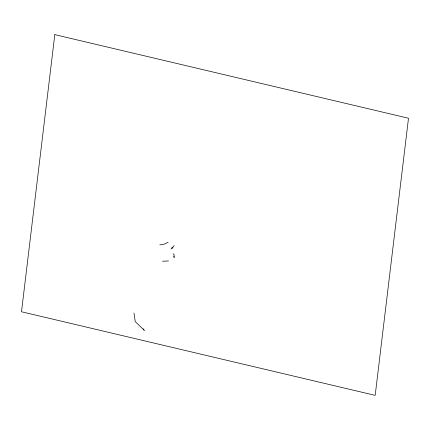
<?xml version="1.0" encoding="UTF-8"?>
<svg xmlns="http://www.w3.org/2000/svg" width="430" height="430" viewBox="0 0 430 430"><rect width="100%" height="100%" fill="white"/><g stroke="black" fill="none" stroke-linecap="round" stroke-linejoin="round"><path stroke-width="0.64" d="M172.306 247.04L170.989 249.034M172.016 248.642L174.155 245.498M168.098 242.31L164.072 244.224L159.788 244.863M162.545 261.241L168.495 260.962M173.204 253.721L174.048 254.684L174.188 257.5M143.19 328.789L144.34 330.412L135.246 321.581L133.95 313.024M173.779 256.199L174.069 257.441M54.809 34.636L21.5 311.761L375.191 395.363L408.5 118.239L54.809 34.636"/></g></svg>
